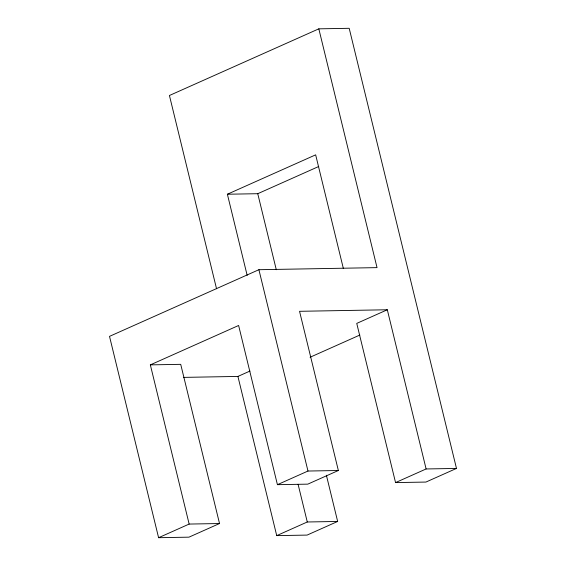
<?xml version="1.0" encoding="UTF-8"?>
<svg xmlns="http://www.w3.org/2000/svg" width="566" height="566" viewBox="0 0 566 566"><rect width="100%" height="100%" fill="white"/><g stroke="black" fill="none" stroke-linecap="round" stroke-linejoin="round"><path stroke-width="0.85" d="M456.486 468.429L426.113 468.959L387.307 309.765L356.75 323.398L395.556 482.593L425.929 482.062L456.486 468.429L349.194 28.3L318.821 28.838L169.432 95.498L216.545 288.766M247.165 275.38L227.383 194.23L315.658 154.843L343.35 268.447M227.383 194.23L257.756 193.699L318.75 166.482M318.821 28.838L377.034 267.626L258.903 269.706L109.514 336.367L158.593 537.7L188.966 537.162L219.523 523.529L180.717 364.334L150.344 364.872L189.15 524.066L219.523 523.529M150.344 364.872L238.619 325.478L277.425 484.673L307.798 484.142L338.355 470.502L299.548 311.307L387.307 309.765M183.504 377.388L237.918 376.425L249.974 371.048M310.083 357.245L359.842 335.044M158.593 537.7L189.15 524.066M277.425 484.673L307.982 471.039L338.355 470.502M237.918 376.425L276.724 535.62L307.281 521.986L337.654 521.456L326.391 475.235M395.556 482.593L426.113 468.959M337.654 521.456L307.097 535.089L276.724 535.62M257.756 193.699L276.293 269.72M258.903 269.706L307.982 471.039M298.098 484.326L307.281 521.986"/></g></svg>
